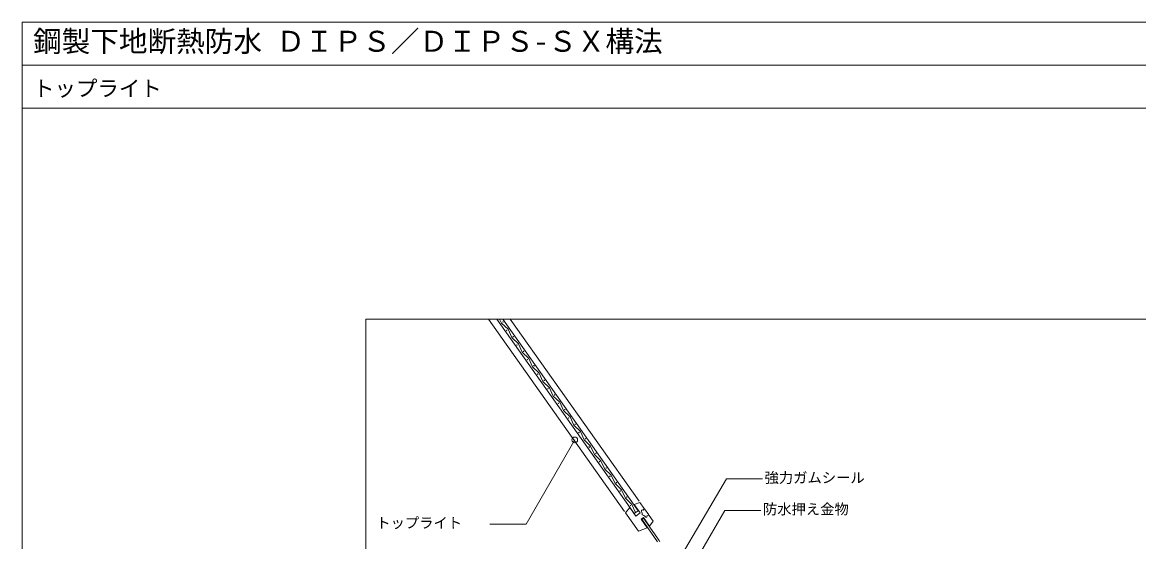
# Model space of a CAD drawing. Units: millimetres, scale not verified. Extents: x -1380 to 1380, y -955 to 955.
# Drawn here: x -1380 to 180, y 229 to 955 of the extents above; entities that cross this region are included whole.
import ezdxf
from ezdxf.enums import TextEntityAlignment as Align

# ---------------------------------------------------------------- set-up
doc = ezdxf.new("R2010")
doc.units = ezdxf.units.MM
doc.header["$LTSCALE"] = 3
for name, color, linetype, lineweight in [('0-0_0', 7, 'Continuous', 18), ('0-2_MOJI', 7, 'Continuous', 18), ('0-A_zatu', 6, 'Continuous', 18), ('0-B_WAKU', 7, 'Continuous', 18)]:
    doc.layers.add(name, color=color, linetype=linetype, lineweight=lineweight)
doc.styles.add('ＭＳ ゴシック', font='')
doc.styles.get('ＭＳ ゴシック').set_extended_font_data('MS Gothic')

msp = doc.modelspace()

# ---------------------------------------------------------------- linework, layer by layer
at = {"layer": '0-0_0'}
msp.add_line((-1380.043, 894.971), (1379.957, 894.971), dxfattribs=at)
msp.add_lwpolyline([(-900.043, -660.029), (899.957, -660.029), (899.957, 539.971), (-900.043, 539.971)], close=True, dxfattribs=at)
at = {"layer": '0-2_MOJI'}
for points in [[(-726.375, 253.246), (-675.937, 253.246), (-607.95, 371.002)], [(-345.568, 316.431), (-396.006, 316.431), (-495.165, 147.732)], [(-347.828, 272.444), (-398.266, 272.444), (-466.253, 154.687)]]:
    msp.add_lwpolyline(points, dxfattribs=at)
msp.add_circle((-607.95, 371.002), 4, dxfattribs=at)
at = {"layer": '0-A_zatu'}
for p, q in [((-538.298, 270.884), (-728.6, 539.971)), ((-716.964, 539.971), (-524.623, 268.001)), ((-712.863, 539.971), (-710.381, 534.386)), ((-701.122, 525.624), (-710.381, 534.386)), ((-708.636, 539.971), (-519.071, 271.927)), ((-518.05, 285.204), (-698.225, 539.971)), ((-701.122, 525.624), (-695.946, 513.975)), ((-686.687, 505.213), (-695.946, 513.975)), ((-686.687, 505.213), (-681.511, 493.563)), ((-672.252, 484.801), (-681.511, 493.563)), ((-672.252, 484.801), (-667.076, 473.152)), ((-657.817, 464.39), (-667.076, 473.152)), ((-657.817, 464.39), (-652.64, 452.741)), ((-643.382, 443.978), (-652.64, 452.741)), ((-643.382, 443.978), (-638.205, 432.329)), ((-628.946, 423.567), (-638.205, 432.329)), ((-628.946, 423.567), (-623.77, 411.918)), ((-614.511, 403.156), (-623.77, 411.918)), ((-614.511, 403.156), (-609.335, 391.506)), ((-600.076, 382.744), (-609.335, 391.506)), ((-600.076, 382.744), (-594.9, 371.095)), ((-585.641, 362.333), (-594.9, 371.095)), ((-585.641, 362.333), (-580.464, 350.684)), ((-571.206, 341.922), (-580.464, 350.684)), ((-571.206, 341.922), (-566.029, 330.272)), ((-556.77, 321.51), (-566.029, 330.272)), ((-556.77, 321.51), (-551.594, 309.861)), ((-542.335, 301.099), (-551.594, 309.861)), ((-542.335, 301.099), (-537.159, 289.45)), ((-527.9, 280.687), (-537.159, 289.45)), ((-516.751, 283.367), (-524.726, 280.789)), ((-510.977, 275.202), (-516.751, 283.367)), ((-536.854, 268.843), (-531.094, 276.285)), ((-522.722, 264.446), (-531.094, 276.285)), ((-527.9, 280.687), (-522.827, 269.271)), ((-516.353, 268.95), (-524.726, 280.789)), ((-524.623, 268.001), (-519.071, 271.927)), ((-522.722, 264.446), (-516.348, 268.954)), ((-512.361, 272.57), (-510.977, 275.202)), ((-504.534, 266.092), (-510.491, 274.515)), ((-506.991, 264.977), (-504.048, 265.405)), ((-515, 260.109), (-511.734, 262.418)), ((-506.575, 248.195), (-515, 260.109)), ((-514.303, 259.989), (-511.854, 261.722)), ((-492.138, 228.648), (-514.303, 259.989)), ((-489.688, 230.38), (-511.854, 261.722)), ((-511.734, 262.418), (-503.362, 250.58))]:
    msp.add_line(p, q, dxfattribs=at)
for points in [[(-506.575, 248.195), (-518.666, 243.125), (-536.854, 268.843)], [(-503.362, 250.58), (-498.274, 257.24), (-504.048, 265.405)]]:
    msp.add_lwpolyline(points, dxfattribs=at)
for centre in [(-708.34, 535.83), (-703.164, 524.181), (-693.905, 515.418), (-688.728, 503.769), (-679.47, 495.007), (-674.293, 483.358), (-665.034, 474.596), (-659.858, 462.946), (-650.599, 454.184), (-645.423, 442.535), (-636.164, 433.773), (-630.988, 422.124), (-621.729, 413.361), (-616.552, 401.712), (-607.294, 392.95), (-602.117, 381.301), (-592.858, 372.539), (-587.682, 360.889), (-578.423, 352.127), (-573.247, 340.478), (-563.988, 331.716), (-558.811, 320.067), (-549.553, 311.304), (-544.376, 299.655), (-535.118, 290.893), (-529.941, 279.244)]:
    msp.add_circle(centre, 0.3, dxfattribs=at)
for centre, radius, start, end in [((-513.463, 271.79), 1.35, 35.25829, 214.5803), ((-520.452, 267.222), 7, 350.20106, 32.89947), ((-514.729, 259.13), 7, 37.63748, 80.33588), ((-508.093, 264.197), 1.35, 215.95664, 35.27866), ((-492.546, 228.359), 3.5, 0, 35.26847)]:
    msp.add_arc(centre, radius, start, end, dxfattribs=at)
at = {"layer": '0-B_WAKU'}
for points in [[(1379.957, 834.971), (-1380.043, 834.971), (-1380.043, 954.971), (1379.957, 954.971)], [(-1380.043, -955.029), (1379.957, -955.029), (1379.957, 954.971), (-1380.043, 954.971)]]:
    msp.add_lwpolyline(points, close=True, dxfattribs=at)

# ---------------------------------------------------------------- texts
at = {"layer": '0-2_MOJI', "style": 'ＭＳ ゴシック'}
for s, p in [('強力ガムシール', (-342.568, 306.431)), ('防水押え金物', (-344.828, 262.444)), ('トップライト', (-885.314, 243.246))]:
    msp.add_text(s, height=14.66, dxfattribs=at).set_placement(p, align=Align.BOTTOM_LEFT)
at = {"layer": '0-B_WAKU', "style": 'ＭＳ ゴシック'}
for s, height, p in [('鋼製下地断熱防水 ＤＩＰＳ／ＤＩＰＳ-ＳＸ構法', 29.33, (-1365.043, 904.971)), ('トップライト', 21.99, (-1365.043, 844.971))]:
    msp.add_text(s, height=height, dxfattribs=at).set_placement(p, align=Align.BOTTOM_LEFT)

doc.saveas('drawing.dxf')
